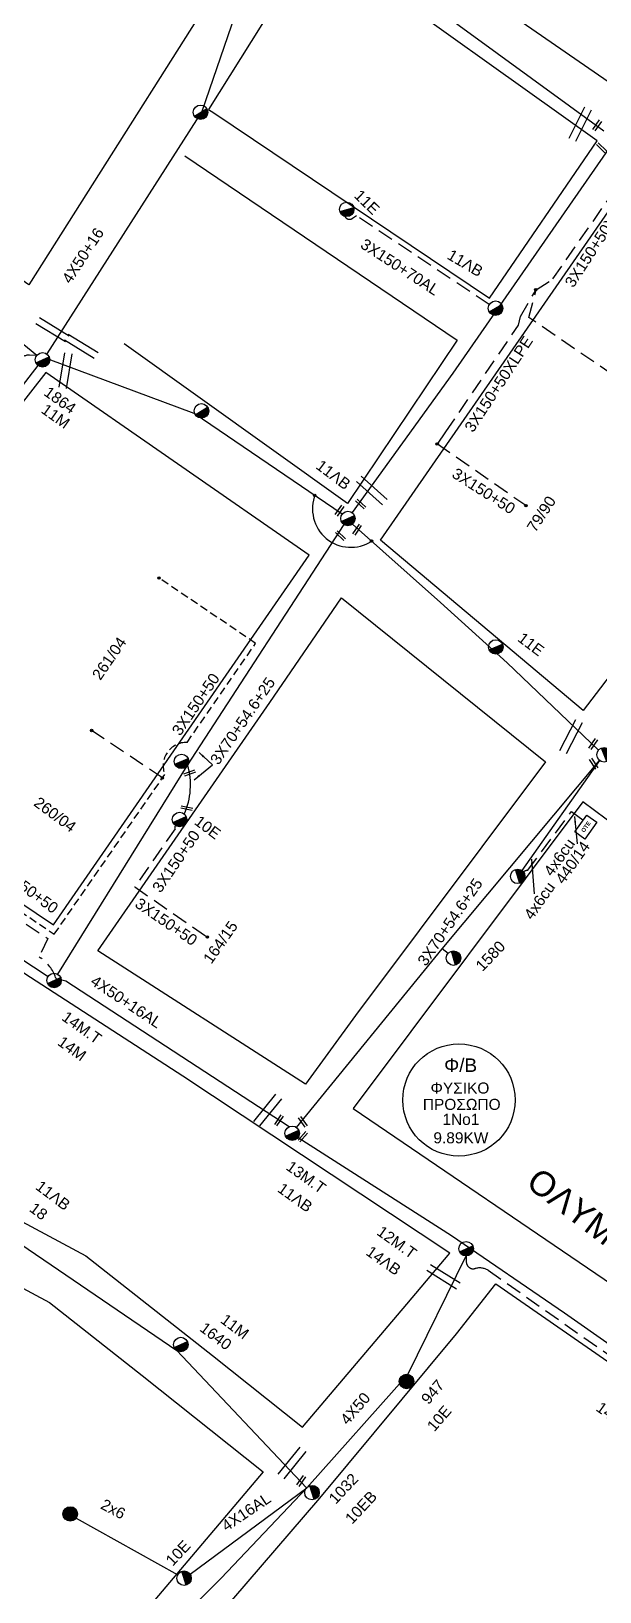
# Model space of a CAD drawing. Header units: millimetres. Extents: x 6950 to 9601, y 853 to 1951.
# Drawn here: x 7290.1 to 7382.5, y 1069.2 to 1323.1 of the extents above; entities that cross this region are included whole.
import ezdxf
from ezdxf.enums import TextEntityAlignment as Align

# ---------------------------------------------------------------- set-up
doc = ezdxf.new("R2010")
doc.units = ezdxf.units.MM
doc.linetypes.add('DASHED', pattern=[19.05, 12.7, -6.35])
for name, color, linetype in [('Pillar OTE', 7, 'Continuous'), ('Άγνωστα', 7, 'Continuous'), ('Γυμνά εναέρια ΧΤ και ΦΟΠ (3Φ)   4x50+16AL', 7, 'Continuous'), ('Εναέρια παροχή ΧΤ 4x16', 7, 'SYN_LINE'), ('Επιγραφές - Σχήματα', 7, 'Continuous'), ('Καλώδια ΧΤ   3x150+70AL', 7, 'DASHED'), ('Καλώδια ΧΤ   3x150AL+50XLPE', 7, 'DASHED'), ('Καλώδια ΧΤ   4x6CU', 7, 'DASHED'), ('Μηχανική τομή', 7, 'Continuous'), ('Στύλος Ξύλινος', 7, 'Continuous'), ('Στύλος Ξύλινος @ 1', 7, 'Continuous'), ('Στύλος ΦΜ', 7, 'Continuous'), ('Στύλος ΦΜ @ 1', 7, 'Continuous'), ('Συνδέσεις', 7, 'Continuous'), ('Συνεστραμμένα ΧΤ   3x70+54.6+25 AL', 7, 'SYN_LINE'), ('Τομή', 7, 'Continuous'), ('Υπόβαθρο ΔΕΗ', 7, 'Continuous'), ('Υπόγεια καλώδια Παροχών ΧΤ   4x16AL', 7, 'DASHED'), ('Υπόγεια καλώδια Παροχών ΧΤ   4x50AL', 7, 'DASHED'), ('Υπόγεια καλώδια Παροχών ΧΤ   4x6', 7, 'DASHED')]:
    doc.layers.add(name, color=color, linetype=linetype)
doc.styles.add('ar', font='ARIAL.TTF')
doc.styles.add('arial', font='ARIAL.TTF')
doc.styles.get("Standard").update_dxf_attribs({"font": 'ARIAL.TTF'})
doc.linetypes.add('SYN_LINE', pattern='A,0.5,-0.0001,["/\\/\\/\\/",Standard,S=0.1,R=0,X=0,Y=-0.05],-0.25', length=0.7501)
doc.dimstyles.new('ISO-25', dxfattribs={"dimtxt": 2.5, "dimasz": 2.5, "dimexe": 1.25, "dimexo": 0.625, "dimtad": 1, "dimtxsty": 'Standard', "dimcen": 2.5, "dimadec": 0, "dimazin": 0, "dimtfac": 1, "dimtmove": 0, "dimatfit": 3, "dimfxl": 1, "dimarcsym": 0})

# ---------------------------------------------------------------- blocks, each defined once
blk = doc.blocks.new('ΤΟΜΗ')
at = {"layer": 'Τομή', "ltscale": 40}
for p, q in [((-5.68, 0), (5.68, 0)), ((5.68, -2.33), (-5.68, -2.33))]:
    blk.add_line(p, q, dxfattribs=at)
blk = doc.blocks.new('ΜΗΧΑΝΙΚΗ ΤΟΜΗ')
at = {"layer": 'Μηχανική τομή', "ltscale": 40}
for p, q in [((-1.89, 0.78), (1.89, 0.78)), ((1.89, 0), (-1.89, 0))]:
    blk.add_line(p, q, dxfattribs=at)
blk = doc.blocks.new('ΥΠΑΡΧΩΝ ΤΣΙΜΕΝΤΕΝΙΟΣ ΣΤΥΛΟΣ')
at = {"layer": 'Στύλος ΦΜ'}
blk.add_hatch(color=7, dxfattribs=at).paths.add_polyline_path([(-1.29, -2.28, 0.574793), (2.62, 0, 0.268822), (1.3, 2.27)])
at = {"layer": 'Στύλος ΦΜ', "color": 7}
blk.add_line((-1.29, -2.28), (1.3, 2.27), dxfattribs=at)
blk.add_circle((0, 0), 2.62, dxfattribs=at)
at = {"layer": 'Στύλος ΦΜ', "flags": 4}
for tag, p in [('ΑΡΙΘΜΟΣ', (-4.68, 8.05)), ('ΤΥΠΟΣ', (-4.91, 3.03))]:
    blk.add_attdef(tag, p, '', height=4, dxfattribs=at)
blk = doc.blocks.new('ΥΠΑΡΧΩΝ ΞΥΛΙΝΟΣ ΣΤΥΛΟΣ')
at = {"layer": 'Στύλος Ξύλινος'}
h = blk.add_hatch(color=7, dxfattribs=at)
h.paths.add_polyline_path([(-2.62, 0, 0.270008), (-1.29, -2.28), (1.3, 2.27, 0.576266)])
h.paths.add_polyline_path([(-1.29, -2.28, 0.574793), (2.62, 0, 0.268822), (1.3, 2.27)])
at = {"layer": 'Στύλος Ξύλινος', "color": 7}
blk.add_line((-1.29, -2.28), (1.3, 2.27), dxfattribs=at)
blk.add_circle((0, 0), 2.62, dxfattribs=at)
at = {"layer": 'Στύλος Ξύλινος', "flags": 4}
for tag, p in [('ΑΡΙΘΜΟΣ', (-4.91, 8.6)), ('ΤΥΠΟΣ', (-4.85, 3.39))]:
    blk.add_attdef(tag, p, '', height=4, dxfattribs=at)
blk = doc.blocks.new('_ΣΥΝΔΕΣΗ')
at = {"layer": 'Συνδέσεις', "linetype": 'SYN_LINE', "ltscale": 40}
blk.add_hatch(color=256, dxfattribs=at).paths.add_polyline_path([(0.5, -0.01, 1), (-0.5, -0.01, 1)])
at = {"layer": 'Συνδέσεις'}
blk.add_circle((0, -0.01), 0.5, dxfattribs=at)
blk = doc.blocks.new('PILLAR ΟΤΕ')
at = {"layer": 'Pillar OTE', "ltscale": 40}
blk.add_lwpolyline([(-3.31, 2.02), (3.39, 2.02), (3.39, -1.99), (-3.31, -1.99)], close=True, dxfattribs=at)
at = {"layer": 'Pillar OTE', "insert": (-1.81, 0.71), "char_height": 1.3575, "width": 109.961, "attachment_point": 1}
blk.add_mtext('{\\fArial|b1|i0|c161|p34;OTE}', dxfattribs=at)

msp = doc.modelspace()

# ---------------------------------------------------------------- linework, layer by layer
at = {"layer": 'Άγνωστα', "color": 30}
msp.add_lwpolyline([(7329.17, 1343.2), (7317.8, 1310), (7292.57, 1270.56)], dxfattribs=at)
at = {"layer": 'Άγνωστα', "color": 85, "linetype": 'DASHED', "ltscale": 0.2}
for points in [[(7387.81, 1264.95), (7370.96, 1276.49), (7372.14, 1280.98), (7374.86, 1282.75), (7389.3, 1303.41), (7405.38, 1326.05), (7413.94, 1337.92), (7431.27, 1325.45), (7444.33, 1316.98), (7445.93, 1319.95)], [(7357.5, 1257.9), (7369.27, 1275.21), (7369.6, 1276.64), (7372.14, 1280.98)], [(7370.62, 1245.77), (7356.1, 1255.89), (7357.5, 1257.9)]]:
    msp.add_lwpolyline(points, dxfattribs=at)
at = {"layer": 'Άγνωστα', "color": 30, "linetype": 'DASHED', "ltscale": 0.1}
msp.add_lwpolyline([(7290.93, 1270.28), (7289.77, 1270.35, 0.289603), (7287.96, 1269.35, 0.36446), (7288.22, 1268.09), (7277.84, 1254.73), (7276.78, 1255, 0.341304), (7273.27, 1253.49, 0.148039), (7272.46, 1249.76), (7240.74, 1208.96), (7261.15, 1195.56), (7261.15, 1193.57), (7265.89, 1190.31, 0.363378), (7269.85, 1190.68), (7273.16, 1194.37)], format="xyb", dxfattribs=at)
at = {"layer": 'Άγνωστα', "color": 173}
for points in [[(7291.15, 1268.68), (7278.04, 1251.82)], [(7248.2, 987.51), (7276.63, 1017.52), (7298.23, 1048.6), (7320.94, 1071.4), (7334.85, 1086.1), (7351.32, 1104.53), (7360.8, 1123.8)]]:
    msp.add_lwpolyline(points, dxfattribs=at)
at = {"layer": 'Άγνωστα', "color": 27, "linetype": 'DASHED', "ltscale": 0.1}
msp.add_lwpolyline([(7277.34, 1191.72), (7275.58, 1188.41), (7293.8, 1176.15), (7311.77, 1202.12, -0.534664), (7315.4, 1207.36), (7326.54, 1223.47), (7310.81, 1234.1)], format="xyb", dxfattribs=at)
at = {"layer": 'Άγνωστα', "color": 27, "linetype": 'DASHED', "ltscale": 0.2}
msp.add_lwpolyline([(7311.39, 1201.57), (7299.87, 1209.29)], dxfattribs=at)
at = {"layer": 'Άγνωστα', "color": 85}
msp.add_lwpolyline([(7254.3, 1194.77), (7253.16, 1193.85), (7232.66, 1158.02), (7255.21, 1139.11), (7284.72, 1128.17), (7313.71, 1108.42), (7334.84, 1086.09)], dxfattribs=at)
at = {"layer": 'Άγνωστα', "color": 27, "linetype": 'Continuous'}
msp.add_lwpolyline([(7333.44, 1143.07), (7358.39, 1127.15), (7376.77, 1114.57), (7407.01, 1093.36), (7422.26, 1081.81), (7447.28, 1064.56), (7447.35, 1064.72)], dxfattribs=at)
at = {"layer": 'Άγνωστα', "color": 173, "linetype": 'DASHED', "ltscale": 0.2}
msp.add_lwpolyline([(7360.8, 1123.8), (7360.8, 1122.83, 0.494834), (7362.22, 1121.75, -0.196149), (7364.35, 1121.49), (7384.88, 1107.05)], format="xyb", dxfattribs=at)
at = {"layer": 'Άγνωστα', "color": 173, "linetype": 'SYN_LINE', "ltscale": 20}
msp.add_lwpolyline([(7297.34, 1081.12), (7313.87, 1071.94)], dxfattribs=at)
at = {"layer": 'Γυμνά εναέρια ΧΤ και ΦΟΠ (3Φ)   4x50+16AL', "color": 30, "ltscale": 40}
msp.add_lwpolyline([(7295.36, 1369.24), (7318.54, 1353.12), (7342.27, 1336.67), (7383.17, 1306.87)], dxfattribs=at)
at = {"layer": 'Γυμνά εναέρια ΧΤ και ΦΟΠ (3Φ)   4x50+16AL', "color": 62, "linetype": 'DASHED', "ltscale": 0.2}
msp.add_lwpolyline([(7276.04, 1192.54), (7273.43, 1188.41), (7292.76, 1175.43), (7291.32, 1172.48), (7291.65, 1172.25, -0.156981), (7294.02, 1169.1, -0.156981)], format="xyb", dxfattribs=at)
at = {"layer": 'Εναέρια παροχή ΧΤ 4x16', "color": 173, "linetype": 'SYN_LINE', "ltscale": 20}
msp.add_lwpolyline([(7315.89, 1072.01), (7334.85, 1086.1)], dxfattribs=at)
at = {"layer": 'Επιγραφές - Σχήματα', "color": 202}
msp.add_circle((7359.61, 1149.17), 9.13, dxfattribs=at)
at = {"layer": 'Επιγραφές - Σχήματα', "linetype": 'Continuous', "ltscale": 20}
msp.add_arc((7342.03, 1245.33), 6.24, 157.6294, 302.8565, dxfattribs=at)
at = {"layer": 'Καλώδια ΧΤ   3x150+70AL', "color": 6, "ltscale": 0.2}
msp.add_lwpolyline([(7364.54, 1278.59), (7342.93, 1293.02), (7342.29, 1292.6, -0.448505), (7341.05, 1292.94, -4.450911)], format="xyb", dxfattribs=at)
at = {"layer": 'Καλώδια ΧΤ   3x150AL+50XLPE', "color": 62, "linetype": 'DASHED', "ltscale": 0.2}
msp.add_lwpolyline([(7313.54, 1193.81, 0.421696), (7313.44, 1193.31), (7306.89, 1183.85), (7318.69, 1175.69)], format="xyb", dxfattribs=at)
at = {"layer": 'Καλώδια ΧΤ   4x6CU', "color": 27, "linetype": 'SYN_LINE', "ltscale": 8}
msp.add_lwpolyline([(7382.48, 1204.41), (7369.84, 1186.51)], dxfattribs=at)
at = {"layer": 'Συνεστραμμένα ΧΤ   3x70+54.6+25 AL', "color": 173, "linetype": 'SYN_LINE', "ltscale": 20}
msp.add_lwpolyline([(7204.67, 1331.62), (7232.14, 1313.18), (7264.12, 1290.77), (7277.3, 1281.52), (7290.97, 1270.34)], dxfattribs=at)
at = {"layer": 'Συνεστραμμένα ΧΤ   3x70+54.6+25 AL', "color": 6, "linetype": 'SYN_LINE', "ltscale": 20}
msp.add_lwpolyline([(7401.28, 1332.04), (7384.85, 1305.25), (7358.62, 1267.43), (7342.25, 1244.74)], dxfattribs=at)
at = {"layer": 'Συνεστραμμένα ΧΤ   3x70+54.6+25 AL', "color": 62, "linetype": 'SYN_LINE', "ltscale": 20}
for points in [[(7340.62, 1244.49), (7316.56, 1260.86), (7292.79, 1269.73)], [(7294.37, 1169.63), (7315.42, 1203.56), (7340.92, 1242.8)], [(7342.3, 1242.86), (7356.61, 1230.12), (7367.43, 1220.32), (7382.3, 1206.09)], [(7240.97, 1203.97), (7259.38, 1191.26), (7292.78, 1169.26)]]:
    msp.add_lwpolyline(points, dxfattribs=at)
at = {"layer": 'Συνεστραμμένα ΧΤ   3x70+54.6+25 AL', "color": 27, "linetype": 'SYN_LINE', "ltscale": 20}
msp.add_lwpolyline([(7333.17, 1144.72), (7356.89, 1173.75), (7382.48, 1204.41)], dxfattribs=at)
at = {"layer": 'Συνεστραμμένα ΧΤ   3x70+54.6+25 AL', "color": 62, "linetype": 'SYN_LINE', "ltscale": 20}
msp.add_lwpolyline([(7294.02, 1169.1, -0.007369), (7294.08, 1168.92), (7295.69, 1168.57), (7332.01, 1144.84)], format="xyb", dxfattribs=at)
at = {"layer": 'Συνεστραμμένα ΧΤ   3x70+54.6+25 AL', "color": 62, "linetype": 'SYN_LINE', "ltscale": 8}
msp.add_arc((7304.46, 1200.41), 11.49, 335.7752, 16.3795, dxfattribs=at)
at = {"layer": 'Υπόβαθρο ΔΕΗ'}
for points in [[(7303.36, 1372.17), (7345.99, 1386.7), (7377.05, 1398.22), (7394.57, 1404.33), (7408.99, 1359.09, -0.219098), (7407.01, 1342.98), (7387.01, 1312.64), (7348.04, 1339.63), (7309.94, 1366.81), (7303.36, 1372.17)], [(7200.16, 1007.8), (7224.9, 1041.61), (7247.24, 1070.86), (7258.8, 1086.06), (7267.13, 1096.69), (7276.33, 1109.6), (7284.16, 1120.93), (7293.04, 1116.21), (7308.11, 1104.35), (7327.77, 1088.66), (7296.73, 1051.96), (7273.65, 1071.85), (7268.85, 1066.54), (7291.73, 1046.06), (7247.62, 993.2), (7242.77, 993.6, -0.055611), (7213.05, 1001.08, -0.035423), (7200.16, 1007.8, -4.331003)]]:
    msp.add_lwpolyline(points, format="xyb", dxfattribs=at)
for points in [[(7328.55, 1343.26), (7289.68, 1281.8), (7267.36, 1297.32), (7251.5, 1308.78), (7225.03, 1327.84), (7215.92, 1334.24), (7252.33, 1347.47), (7286.65, 1363.25), (7296.37, 1367.48), (7317.78, 1351.13), (7328.55, 1343.26)], [(7319.72, 1309.77), (7364.59, 1279.63), (7382.1, 1305.24), (7340.74, 1334.79), (7336.21, 1338.03), (7318.89, 1310.33), (7319.72, 1309.77)], [(7315.02, 1302.8), (7359.34, 1272.77), (7341.5, 1246.21), (7305.14, 1272.18)], [(7379.79, 1212.56), (7346.84, 1240.23), (7389.03, 1301.12), (7426.75, 1273.99), (7379.79, 1212.56)], [(7293.66, 1177.69), (7335.24, 1237.8), (7335.24, 1237.8), (7292.44, 1267.55), (7246.84, 1209.12), (7285.37, 1183.27), (7293.66, 1177.69)], [(7334.66, 1151.73), (7300.9, 1173.43), (7328.86, 1213.83), (7340.51, 1230.86), (7373.66, 1204.19), (7342.77, 1162.94), (7334.66, 1151.73)], [(7448.57, 1074.24), (7468.88, 1094.7), (7488.72, 1119.1), (7452.59, 1143.2), (7413.91, 1172.31), (7379.75, 1197.69), (7342.43, 1147.79), (7385.95, 1118.19), (7418.7, 1095.34), (7448.57, 1074.24)], [(7334.18, 1095.92), (7351.11, 1115.95), (7358.13, 1124.26), (7314.73, 1153.03), (7267.85, 1183.35), (7256.84, 1189.51), (7235.14, 1158.02), (7298.95, 1123.82), (7319.55, 1107.59), (7334.18, 1095.92)], [(7357.84, 1173.03), (7356.89, 1173.75)], [(7304.05, 1046.04), (7336.97, 1084.38), (7359.21, 1111.13), (7365.63, 1119.28), (7402.01, 1093.98), (7441.2, 1066.23), (7443.93, 1063.82), (7415.35, 1030.85), (7406.74, 1020.68), (7381.35, 1045.2), (7368.97, 1057), (7344.01, 1027.94), (7335.45, 1018), (7312.45, 1038.52), (7304.05, 1046.04)]]:
    msp.add_lwpolyline(points, dxfattribs=at)
at = {"layer": 'Υπόγεια καλώδια Παροχών ΧΤ   4x6', "color": 27, "linetype": 'DASHED', "ltscale": 0.2}
msp.add_lwpolyline([(7370.12, 1186.24, -0.25104), (7370.73, 1186.51), (7377.92, 1196.12), (7379.76, 1194.74)], format="xyb", dxfattribs=at)

# ---------------------------------------------------------------- block references
at = {"layer": 'Pillar OTE', "xscale": 0.5, "yscale": 0.5, "zscale": 0.5, "rotation": 54.6535971537367}
msp.add_blockref('PILLAR ΟΤΕ', (7380.22, 1193.55), dxfattribs=at)
at = {"layer": 'Μηχανική τομή'}
for p, xscale, yscale, zscale, rotation in [((7381.93, 1307.84), 0.5, 0.5, 0.5, 235.1383027284685), ((7382.65, 1303.95), 0.4999999999999999, 0.4999999999999999, 0.4999999999999999, 316.0589841585902), ((7343.49, 1246), 0.4999999999999999, 0.4999999999999999, 0.4999999999999999, 316.0589841585902), ((7340.01, 1245.18), 0.5, 0.5, 0.5, 235.1383027284685), ((7340.23, 1240.86), 0.4999999999999999, 0.4999999999999999, 0.4999999999999999, 316.0589841585902), ((7342.87, 1242.07), 0.5, 0.5, 0.5, 235.1383027284685), ((7381.26, 1207.21), 0.5, 0.5, 0.5, 235.1383027284685), ((7381.67, 1204), 0.5, 0.5, 0.5, 124.0427767753249), ((7315.75, 1202.56), 0.5, 0.5, 0.5, 200.2766054569324), ((7315.38, 1196.84), 0.4999999999999999, 0.4999999999999999, 0.4999999999999999, 169.6053749877302), ((7330.18, 1145.98), 0.5, 0.5, 0.5, 235.1383027284685), ((7334.39, 1145.73), 0.5, 0.5, 0.5, 124.0427767753249), ((7334.07, 1143.33), 0.5, 0.5, 0.5, 228.5119713026783), ((7333.81, 1087.31), 0.5, 0.5, 0.5, 235.1383027284685)]:
    msp.add_blockref('ΜΗΧΑΝΙΚΗ ΤΟΜΗ', p, dxfattribs=dict(at, xscale=xscale, yscale=yscale, zscale=zscale, rotation=rotation))
at = {"layer": 'Στύλος Ξύλινος @ 1', "ltscale": 40}
ref = msp.add_blockref('ΥΠΑΡΧΩΝ ΞΥΛΙΝΟΣ ΣΤΥΛΟΣ', (7351.09, 1103.38), dxfattribs=dict(at, xscale=0.449999999999818, yscale=0.449999999999818, zscale=0.449999999999818, rotation=49.39158636879022))
ref.add_attrib('ΤΥΠΟΣ', '947', (7354.66, 1099.5), dxfattribs={"layer": 'Στύλος Ξύλινος', "height": 1.8, "rotation": 49.3916, "flags": 4})
ref.add_attrib('ΑΡΙΘΜΟΣ', '10E', (7355.61, 1095.09), dxfattribs={"layer": 'Στύλος Ξύλινος', "height": 1.8, "rotation": 49.3916, "flags": 4})
at = {"layer": 'Στύλος Ξύλινος @ 1', "ltscale": 40, "xscale": 0.449999999999818, "yscale": 0.449999999999818, "zscale": 0.449999999999818, "rotation": 49.39158636879022}
msp.add_blockref('ΥΠΑΡΧΩΝ ΞΥΛΙΝΟΣ ΣΤΥΛΟΣ', (7296.39, 1081.82), dxfattribs=at)
at = {"layer": 'Στύλος ΦΜ @ 1', "ltscale": 40}
for p, xscale, yscale, zscale, rotation in [((7317.59, 1309.87), 0.449999999999818, 0.449999999999818, 0.449999999999818, 331.8060337909106), ((7317.73, 1261.29), 0.449999999999818, 0.449999999999818, 0.449999999999818, 331.8060337909106), ((7314.49, 1204.27), 0.4499999999998183, 0.4499999999998183, 0.4499999999998183, 323.0229810481194), ((7369.16, 1185.55), 0.4499999999998184, 0.4499999999998184, 0.4499999999998184, 46.40143772230419)]:
    msp.add_blockref('ΥΠΑΡΧΩΝ ΤΣΙΜΕΝΤΕΝΙΟΣ ΣΤΥΛΟΣ', p, dxfattribs=dict(at, xscale=xscale, yscale=yscale, zscale=zscale, rotation=rotation))
ref = msp.add_blockref('ΥΠΑΡΧΩΝ ΤΣΙΜΕΝΤΕΝΙΟΣ ΣΤΥΛΟΣ', (7341.36, 1294.07), dxfattribs=dict(at, xscale=0.4499999999998181, yscale=0.4499999999998181, zscale=0.4499999999998181, rotation=315.6512683614577))
ref.add_attrib('ΤΥΠΟΣ', '11E', (7342.41, 1296.17), dxfattribs={"layer": 'Στύλος ΦΜ', "height": 1.8, "rotation": 315.6513, "flags": 4})
ref = msp.add_blockref('ΥΠΑΡΧΩΝ ΤΣΙΜΕΝΤΕΝΙΟΣ ΣΤΥΛΟΣ', (7365.56, 1277.99), dxfattribs=dict(at, xscale=0.449999999999818, yscale=0.449999999999818, zscale=0.449999999999818, rotation=329.5080262304634))
ref.add_attrib('ΤΥΠΟΣ', '11ΛΒ', (7357.52, 1286.13), dxfattribs={"layer": 'Στύλος ΦΜ', "height": 1.8, "rotation": 329.508, "flags": 4})
ref = msp.add_blockref('ΥΠΑΡΧΩΝ ΤΣΙΜΕΝΤΕΝΙΟΣ ΣΤΥΛΟΣ', (7291.89, 1269.6), dxfattribs=dict(at, xscale=0.4499999999998183, yscale=0.4499999999998183, zscale=0.4499999999998183, rotation=324.4634972923545))
ref.add_attrib('ΤΥΠΟΣ', '1864', (7291.95, 1263.95), dxfattribs={"layer": 'Στύλος ΦΜ', "height": 1.8, "rotation": 324.4635, "flags": 4})
ref.add_attrib('ΑΡΙΘΜΟΣ', '11M', (7291.51, 1261.11), dxfattribs={"layer": 'Στύλος ΦΜ', "height": 1.8, "rotation": 324.4635, "flags": 4})
ref = msp.add_blockref('ΥΠΑΡΧΩΝ ΤΣΙΜΕΝΤΕΝΙΟΣ ΣΤΥΛΟΣ', (7341.56, 1243.78), dxfattribs=dict(at, xscale=0.4499999999998183, yscale=0.4499999999998183, zscale=0.4499999999998183, rotation=323.0229810481194))
ref.add_attrib('ΤΥΠΟΣ', '11ΛΒ', (7336.19, 1252.03), dxfattribs={"layer": 'Στύλος ΦΜ', "height": 1.8, "rotation": 323.023, "flags": 4})
ref = msp.add_blockref('ΥΠΑΡΧΩΝ ΤΣΙΜΕΝΤΕΝΙΟΣ ΣΤΥΛΟΣ', (7365.6, 1222.88), dxfattribs=dict(at, xscale=0.4499999999998183, yscale=0.4499999999998183, zscale=0.4499999999998183, rotation=323.0229810481194))
ref.add_attrib('ΤΥΠΟΣ', '11E', (7369, 1223.96), dxfattribs={"layer": 'Στύλος ΦΜ', "height": 1.8, "rotation": 323.023, "flags": 4})
ref = msp.add_blockref('ΥΠΑΡΧΩΝ ΤΣΙΜΕΝΤΕΝΙΟΣ ΣΤΥΛΟΣ', (7383.21, 1205.34), dxfattribs=dict(at, xscale=0.449999999999818, yscale=0.449999999999818, zscale=0.449999999999818, rotation=50.53465624597402))
ref.add_attrib('ΤΥΠΟΣ', '1586', (7389.94, 1204.72), dxfattribs={"layer": 'Στύλος ΦΜ', "height": 1.8, "rotation": 50.5347, "flags": 4})
ref.add_attrib('ΑΡΙΘΜΟΣ', '11ΛΒ', (7391.93, 1203.03), dxfattribs={"layer": 'Στύλος ΦΜ', "height": 1.8, "rotation": 50.5347, "flags": 4})
ref = msp.add_blockref('ΥΠΑΡΧΩΝ ΤΣΙΜΕΝΤΕΝΙΟΣ ΣΤΥΛΟΣ', (7314.17, 1194.81), dxfattribs=dict(at, xscale=0.4499999999998183, yscale=0.4499999999998183, zscale=0.4499999999998183, rotation=323.0229810481194))
ref.add_attrib('ΑΡΙΘΜΟΣ', '10E', (7316.42, 1194.16), dxfattribs={"layer": 'Στύλος ΦΜ', "height": 1.8, "rotation": 323.023, "flags": 4})
ref = msp.add_blockref('ΥΠΑΡΧΩΝ ΤΣΙΜΕΝΤΕΝΙΟΣ ΣΤΥΛΟΣ', (7358.72, 1172.26), dxfattribs=dict(at, xscale=0.4499999999998184, yscale=0.4499999999998184, zscale=0.4499999999998184, rotation=46.40143772230419))
ref.add_attrib('ΤΥΠΟΣ', '1580', (7363.44, 1169.97), dxfattribs={"layer": 'Στύλος ΦΜ', "height": 1.8, "rotation": 46.4014, "flags": 4})
ref = msp.add_blockref('ΥΠΑΡΧΩΝ ΤΣΙΜΕΝΤΕΝΙΟΣ ΣΤΥΛΟΣ', (7293.76, 1168.62), dxfattribs=dict(at, xscale=0.4499999999998183, yscale=0.4499999999998183, zscale=0.4499999999998183, rotation=324.4634972923545))
ref.add_attrib('ΤΥΠΟΣ', '14M.T', (7294.86, 1162.29), dxfattribs={"layer": 'Στύλος ΦΜ', "height": 1.8, "rotation": 324.4635, "flags": 4})
ref.add_attrib('ΑΡΙΘΜΟΣ', '14M', (7294.18, 1158.24), dxfattribs={"layer": 'Στύλος ΦΜ', "height": 1.8, "rotation": 324.4635, "flags": 4})
ref = msp.add_blockref('ΥΠΑΡΧΩΝ ΤΣΙΜΕΝΤΕΝΙΟΣ ΣΤΥΛΟΣ', (7332.49, 1143.76), dxfattribs=dict(at, xscale=0.4499999999998183, yscale=0.4499999999998183, zscale=0.4499999999998183, rotation=324.4634972923545))
ref.add_attrib('ΤΥΠΟΣ', '13M.T', (7331.34, 1137.96), dxfattribs={"layer": 'Στύλος ΦΜ', "height": 1.8, "rotation": 324.4635, "flags": 4})
ref.add_attrib('ΑΡΙΘΜΟΣ', '11ΛΒ', (7329.94, 1134.37), dxfattribs={"layer": 'Στύλος ΦΜ', "height": 1.8, "rotation": 324.4635, "flags": 4})
ref = msp.add_blockref('ΥΠΑΡΧΩΝ ΤΣΙΜΕΝΤΕΝΙΟΣ ΣΤΥΛΟΣ', (7284.72, 1128.17), dxfattribs=dict(at, xscale=0.4499999999998183, yscale=0.4499999999998183, zscale=0.4499999999998183, rotation=323.0229810481194))
ref.add_attrib('ΤΥΠΟΣ', '11ΛΒ', (7290.6, 1134.78), dxfattribs={"layer": 'Στύλος ΦΜ', "height": 1.8, "rotation": 323.023, "flags": 4})
ref.add_attrib('ΑΡΙΘΜΟΣ', '18', (7289.6, 1131.2), dxfattribs={"layer": 'Στύλος ΦΜ', "height": 1.8, "rotation": 323.023, "flags": 4})
ref = msp.add_blockref('ΥΠΑΡΧΩΝ ΤΣΙΜΕΝΤΕΝΙΟΣ ΣΤΥΛΟΣ', (7360.77, 1124.98), dxfattribs=dict(at, xscale=0.4499999999998183, yscale=0.4499999999998183, zscale=0.4499999999998183, rotation=324.4634972923545))
ref.add_attrib('ΤΥΠΟΣ', '12M.T', (7346.09, 1127.37), dxfattribs={"layer": 'Στύλος ΦΜ', "height": 1.8, "rotation": 324.4635, "flags": 4})
ref.add_attrib('ΑΡΙΘΜΟΣ', '14ΛΒ', (7344.33, 1124.1), dxfattribs={"layer": 'Στύλος ΦΜ', "height": 1.8, "rotation": 324.4635, "flags": 4})
ref = msp.add_blockref('ΥΠΑΡΧΩΝ ΤΣΙΜΕΝΤΕΝΙΟΣ ΣΤΥΛΟΣ', (7314.38, 1109.39), dxfattribs=dict(at, xscale=0.4499999999998183, yscale=0.4499999999998183, zscale=0.4499999999998183, rotation=323.0229810481194))
ref.add_attrib('ΤΥΠΟΣ', '11M', (7320.67, 1113.07), dxfattribs={"layer": 'Στύλος ΦΜ', "height": 1.8, "rotation": 323.023, "flags": 4})
ref.add_attrib('ΑΡΙΘΜΟΣ', '1640', (7317.3, 1111.72), dxfattribs={"layer": 'Στύλος ΦΜ', "height": 1.8, "rotation": 323.023, "flags": 4})
ref = msp.add_blockref('ΥΠΑΡΧΩΝ ΤΣΙΜΕΝΤΕΝΙΟΣ ΣΤΥΛΟΣ', (7387.8, 1106.02), dxfattribs=dict(at, xscale=0.4499999999998183, yscale=0.4499999999998183, zscale=0.4499999999998183, rotation=324.4634972923545))
ref.add_attrib('ΤΥΠΟΣ', '11M.T', (7384.46, 1101.91), dxfattribs={"layer": 'Στύλος ΦΜ', "height": 1.8, "rotation": 324.4635, "flags": 4})
ref.add_attrib('ΑΡΙΘΜΟΣ', '14M', (7381.74, 1098.74), dxfattribs={"layer": 'Στύλος ΦΜ', "height": 1.8, "rotation": 324.4635, "flags": 4})
ref = msp.add_blockref('ΥΠΑΡΧΩΝ ΤΣΙΜΕΝΤΕΝΙΟΣ ΣΤΥΛΟΣ', (7335.71, 1085.29), dxfattribs=dict(at, xscale=0.4499999999998184, yscale=0.4499999999998184, zscale=0.4499999999998184, rotation=46.93318361659568))
ref.add_attrib('ΤΥΠΟΣ', '1032', (7339.57, 1083.3), dxfattribs={"layer": 'Στύλος ΦΜ', "height": 1.8, "rotation": 46.9332, "flags": 4})
ref.add_attrib('ΑΡΙΘΜΟΣ', '10EB', (7342.23, 1080.04), dxfattribs={"layer": 'Στύλος ΦΜ', "height": 1.8, "rotation": 46.9332, "flags": 4})
ref = msp.add_blockref('ΥΠΑΡΧΩΝ ΤΣΙΜΕΝΤΕΝΙΟΣ ΣΤΥΛΟΣ', (7314.9, 1071.37), dxfattribs=dict(at, xscale=0.4499999999998184, yscale=0.4499999999998184, zscale=0.4499999999998184, rotation=46.93318361659568))
ref.add_attrib('ΑΡΙΘΜΟΣ', '10E', (7313.06, 1073.23), dxfattribs={"layer": 'Στύλος ΦΜ', "height": 1.8, "rotation": 46.9332, "flags": 4})
at = {"layer": 'Συνδέσεις', "xscale": 0.4, "yscale": 0.4, "zscale": 0.25}
for p in [(7372.1, 1281.01), (7356.06, 1255.92), (7336.15, 1247.54), (7370.49, 1245.87), (7345.38, 1240.12), (7310.82, 1234.1), (7299.87, 1209.29), (7311.38, 1201.56), (7318.69, 1175.69)]:
    msp.add_blockref('_ΣΥΝΔΕΣΗ', p, dxfattribs=at)
at = {"layer": 'Τομή'}
for p, xscale, yscale, zscale, rotation in [((7378.79, 1308.19), 0.4999999999999991, 0.4999999999999991, 0.4999999999999991, 63.57287645228258), ((7293.81, 1274.98), 0.4999999999999994, 0.4999999999999994, 0.4999999999999994, 328.4927410961917), ((7298.5, 1272.28), 0.4999999999999994, 0.4999999999999994, 0.4999999999999994, 328.4927410961917), ((7295.04, 1267.94), 0.4999999999999993, 0.4999999999999993, 0.4999999999999993, 80.72645655101414), ((7345.84, 1248.78), 0.4999999999999993, 0.4999999999999993, 0.4999999999999993, 318.1664484531876), ((7377.31, 1208.56), 0.4999999999999993, 0.4999999999999993, 0.4999999999999993, 62.53681540778564), ((7328.05, 1147.89), 0.4999999999999994, 0.4999999999999994, 0.4999999999999994, 51.14419871505113), ((7356.77, 1119.92), 0.4999999999999994, 0.4999999999999994, 0.4999999999999994, 148.1406787492094), ((7332.01, 1090.49), 0.4999999999999994, 0.4999999999999994, 0.4999999999999994, 51.14419871505113)]:
    msp.add_blockref('ΤΟΜΗ', p, dxfattribs=dict(at, xscale=xscale, yscale=yscale, zscale=zscale, rotation=rotation))

# ---------------------------------------------------------------- texts
at = {"ltscale": 40, "insert": (7372.72, 1138.43), "char_height": 4, "width": 94.4586, "attachment_point": 1, "rotation": 322.7312, "style": 'arial'}
msp.add_mtext('ΟΛΥΜΠΙΑΣ', dxfattribs=at)
at = {"layer": 'Άγνωστα', "ltscale": 40, "char_height": 1.8, "width": 34.5395, "attachment_point": 1, "style": 'arial'}
for s, insert, rotation in [('3X150+50XLPE', (7376.69, 1282.19), 56.8418), ('4X50+16', (7294.92, 1282.82), 56.7945), ('3X150+50XLPE', (7360.39, 1258.64), 56.8418), ('3X150+50', (7359.27, 1252.13), 327.3428), ('79/90', (7370.53, 1242.38), 56.8418), ('261/04', (7299.81, 1218.36), 55.5362), ('3X150+50', (7312.79, 1209.31), 55.5362), ('3X70+54.6+25', (7319.01, 1204.56), 55.5362), ('260/04', (7291.38, 1198.63), 323.4882), ('3X150+50', (7309.59, 1183.76), 55.5362), ('3X150+50', (7285.38, 1187.71), 323.4882), ('3X70+54.6+25', (7352.74, 1171.84), 55.5362), ('3X150+50', (7307.78, 1182.2), 325.3807), ('4X50', (7340.14, 1097.34), 49.3377)]:
    msp.add_mtext(s, dxfattribs=dict(at, insert=insert, rotation=rotation))
at = {"layer": 'Γυμνά εναέρια ΧΤ και ΦΟΠ (3Φ)   4x50+16AL', "ltscale": 40, "insert": (7300.53, 1169.59), "char_height": 1.8, "width": 34.5395, "attachment_point": 1, "rotation": 326.2382, "style": 'arial'}
msp.add_mtext('4X50+16AL', dxfattribs=at)
at = {"layer": 'Επιγραφές - Σχήματα', "color": 1, "style": 'ar'}
for s, height, p in [('Φ/Β', 2.2, (7359.88, 1154.88)), ('ΦΥΣΙΚΟ ', 1.8, (7360.12, 1151.12)), ('1No1', 1.8, (7359.92, 1146.01)), ('9.89KW', 1.8, (7359.92, 1143.02))]:
    msp.add_text(s, height=height, dxfattribs=at).set_placement(p, align=Align.MIDDLE)
at = {"layer": 'Επιγραφές - Σχήματα', "color": 1, "insert": (7353.73, 1149.36), "char_height": 1.8, "width": 12.958, "attachment_point": 1}
msp.add_mtext('ΠΡΟΣΩΠΟ', dxfattribs=at)
at = {"layer": 'Καλώδια ΧΤ   3x150+70AL', "ltscale": 0.2, "insert": (7344.41, 1289.45), "char_height": 1.8, "width": 34.5395, "attachment_point": 1, "rotation": 326.8729, "style": 'arial'}
msp.add_mtext('3X150+70AL', dxfattribs=at)
at = {"layer": 'Υπόγεια καλώδια Παροχών ΧΤ   4x16AL', "ltscale": 0.2, "char_height": 1.8, "width": 34.5395, "attachment_point": 1, "style": 'arial'}
for s, insert, rotation in [('2x6', (7302.01, 1084.37), 332.2732), ('4X16AL', (7320.79, 1080.41), 33.8671)]:
    msp.add_mtext(s, dxfattribs=dict(at, insert=insert, rotation=rotation))
at = {"layer": 'Υπόγεια καλώδια Παροχών ΧΤ   4x50AL', "color": 7, "ltscale": 0.2, "char_height": 1.8, "attachment_point": 1, "rotation": 54.9415}
for s, insert in [('4x6cu', (7373.26, 1186.45)), ('440/14', (7375.14, 1185.18)), ('4x6cu', (7370.03, 1179.38)), ('164/15', (7317.86, 1172.21))]:
    msp.add_mtext_dynamic_manual_height_columns(s, width=1.8, gutter_width=12.5, heights=[0.118], dxfattribs=dict(at, insert=insert))

# ---------------------------------------------------------------- leaders
at = {"layer": 'Επιγραφές - Σχήματα', "ltscale": 40}
for points in [[(7316.57, 1201.28), (7319.54, 1203.69)], [(7317.35, 1205.69), (7319.54, 1203.69)], [(7378.42, 1195.32), (7378.83, 1190.83)], [(7371.4, 1188.38), (7371.85, 1182.7)]]:
    msp.add_leader(points, dimstyle='ISO-25', override={"dimasz": 1, "dimtad": 0}, dxfattribs=at)

doc.saveas('drawing.dxf')
